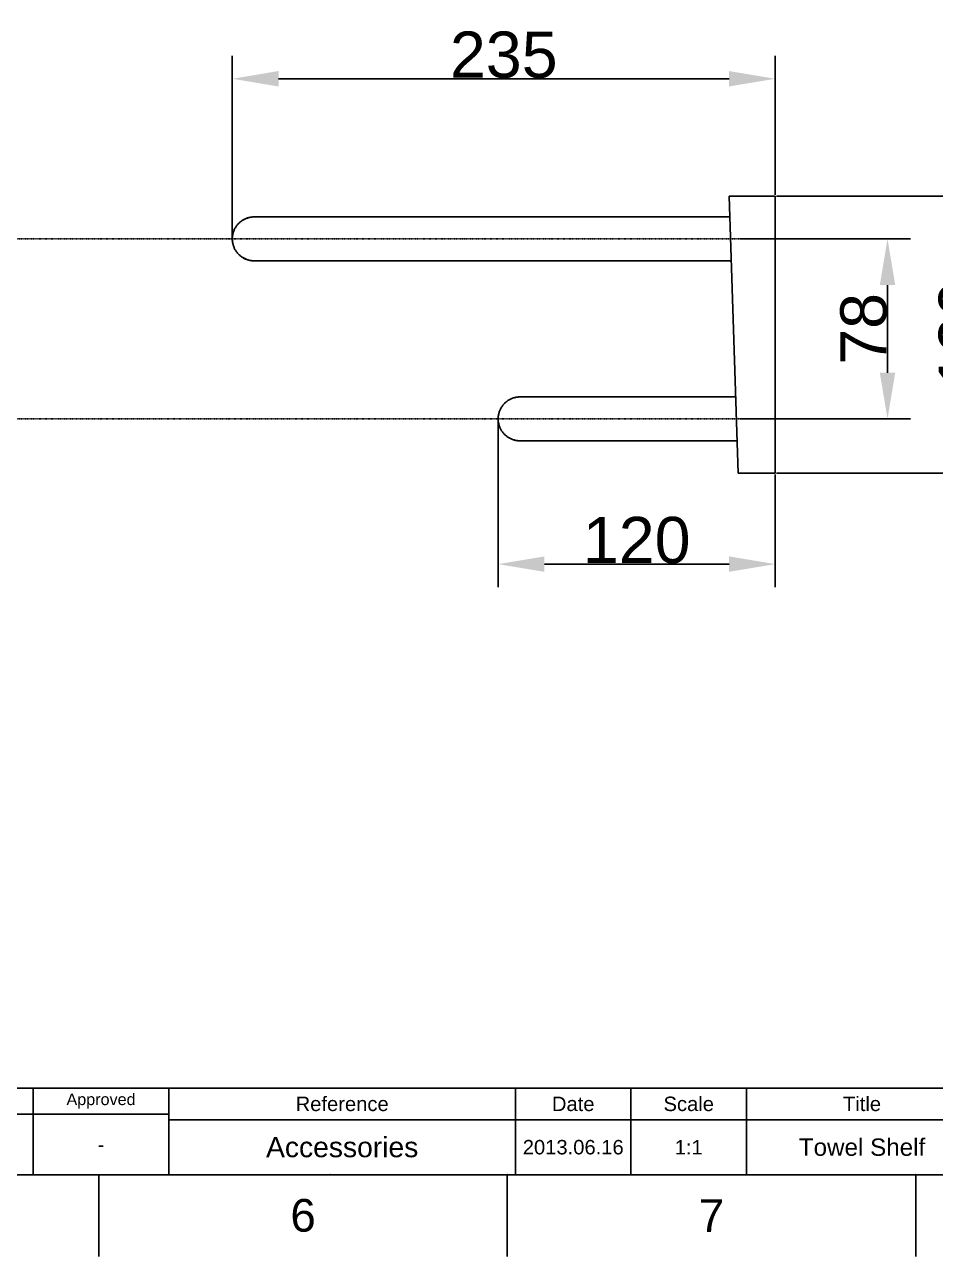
# Model space of a CAD drawing. Header units: millimetres. Extents: x 580 to 2065, y -13 to 1037.
# Drawn here: x 1467 to 1861, y -13 to 520 of the extents above; entities that cross this region are included whole.
import ezdxf

# ---------------------------------------------------------------- set-up
doc = ezdxf.new("R2010")
doc.units = ezdxf.units.MM
doc.header["$LTSCALE"] = 0.1
doc.linetypes.add('CENTER', pattern=[0.6, 0.375, -0.075, 0.075, -0.075])
for name, color, linetype in [('______', 1, 'CENTER'), ('DEFAULT', 7, 'Continuous'), ('FORM', 7, 'Continuous'), ('INLINE', 3, 'Continuous'), ('OUTLINE', 2, 'Continuous'), ('TEXT', 2, 'Continuous')]:
    doc.layers.add(name, color=color, linetype=linetype)
doc.styles.add('ARIAL', font='arial_0.ttf')
doc.styles.get("Standard").update_dxf_attribs({"font": 'arial_0.ttf'})
doc.dimstyles.new('DIMENSION STYLE 01', dxfattribs={"dimtxt": 20, "dimasz": 20, "dimexe": 10, "dimexo": 0.5, "dimgap": 0.09, "dimtad": 1, "dimtoh": 1, "dimdec": 0, "dimzin": 0, "dimdsep": 46, "dimtxsty": 'ARIAL', "dimcen": 0.5, "dimadec": 1, "dimazin": 0, "dimtfac": 1, "dimtdec": 4, "dimtofl": 0, "dimtmove": 0, "dimatfit": 3, "dimfxl": 1, "dimtolj": 1, "dimtzin": 0, "dimarcsym": 0})

# ---------------------------------------------------------------- blocks, each defined once
blk = doc.blocks.new('*D61')
at = {"layer": 'DEFAULT', "color": 0, "lineweight": -2, "transparency": 16777216}
for p, q in [((1792.3, 445.74), (1892.94, 445.74)), ((1882.94, 425.74), (1882.94, 345.74)), ((1792.3, 325.74), (1892.94, 325.74))]:
    blk.add_line(p, q, dxfattribs=at)
at = {"layer": 'DEFAULT', "color": 0, "transparency": 16777216}
for points in [[(1879.61, 425.74), (1886.27, 425.74), (1882.94, 445.74)], [(1879.61, 345.74), (1886.27, 345.74), (1882.94, 325.74)]]:
    blk.add_solid(points, dxfattribs=at)
at = {"layer": 'Defpoints', "color": 0, "transparency": 16777216}
for p in [(1791.8, 445.74), (1791.8, 325.74), (1882.94, 325.74)]:
    blk.add_point(p, dxfattribs=at)
at = {"layer": 'DEFAULT', "color": 0, "transparency": 16777216, "insert": (1872.64, 385.74), "char_height": 20, "attachment_point": 5, "rotation": 90, "style": 'ARIAL'}
blk.add_mtext('\\A1;120', dxfattribs=at)
blk = doc.blocks.new('*D63')
at = {"layer": 'DEFAULT', "color": 0, "lineweight": -2, "transparency": 16777216}
for p, q in [((1556.79, 427.57), (1556.79, 506.55)), ((1791.8, 446.24), (1791.8, 506.55)), ((1771.8, 496.55), (1576.79, 496.55))]:
    blk.add_line(p, q, dxfattribs=at)
at = {"layer": 'DEFAULT', "color": 0, "transparency": 16777216}
for points in [[(1576.79, 499.89), (1576.79, 493.22), (1556.79, 496.55)], [(1771.8, 499.89), (1771.8, 493.22), (1791.8, 496.55)]]:
    blk.add_solid(points, dxfattribs=at)
at = {"layer": 'Defpoints', "color": 0, "transparency": 16777216}
for p in [(1556.79, 496.55), (1791.8, 445.74), (1556.79, 427.07)]:
    blk.add_point(p, dxfattribs=at)
at = {"layer": 'DEFAULT', "color": 0, "transparency": 16777216, "insert": (1674.29, 506.86), "char_height": 20, "attachment_point": 5, "style": 'ARIAL'}
blk.add_mtext('\\A1;235', dxfattribs=at)
blk = doc.blocks.new('*D58')
at = {"layer": 'DEFAULT', "color": 0, "lineweight": -2, "transparency": 16777216}
for p, q in [((1671.87, 348.32), (1671.87, 276.42)), ((1791.8, 325.24), (1791.8, 276.42)), ((1771.8, 286.42), (1691.87, 286.42))]:
    blk.add_line(p, q, dxfattribs=at)
at = {"layer": 'DEFAULT', "color": 0, "transparency": 16777216}
for points in [[(1691.87, 289.76), (1691.87, 283.09), (1671.87, 286.42)], [(1771.8, 289.76), (1771.8, 283.09), (1791.8, 286.42)]]:
    blk.add_solid(points, dxfattribs=at)
at = {"layer": 'Defpoints', "color": 0, "transparency": 16777216}
for p in [(1671.87, 348.82), (1791.8, 325.74), (1671.87, 286.42)]:
    blk.add_point(p, dxfattribs=at)
at = {"layer": 'DEFAULT', "color": 0, "transparency": 16777216, "insert": (1731.83, 296.73), "char_height": 20, "attachment_point": 5, "style": 'ARIAL'}
blk.add_mtext('\\A1;120', dxfattribs=at)
blk = doc.blocks.new('*D60')
at = {"layer": 'DEFAULT', "color": 0, "lineweight": -2, "transparency": 16777216}
for p, q in [((1777.01, 427.24), (1850.38, 427.24)), ((1840.38, 407.24), (1840.38, 369.31)), ((1777.01, 349.31), (1850.38, 349.31))]:
    blk.add_line(p, q, dxfattribs=at)
at = {"layer": 'DEFAULT', "color": 0, "transparency": 16777216}
for points in [[(1837.04, 407.24), (1843.71, 407.24), (1840.38, 427.24)], [(1837.04, 369.31), (1843.71, 369.31), (1840.38, 349.31)]]:
    blk.add_solid(points, dxfattribs=at)
at = {"layer": 'Defpoints', "color": 0, "transparency": 16777216}
for p in [(1776.51, 427.24), (1776.51, 349.31), (1840.38, 349.31)]:
    blk.add_point(p, dxfattribs=at)
at = {"layer": 'DEFAULT', "color": 0, "transparency": 16777216, "insert": (1830.08, 388.27), "char_height": 20, "attachment_point": 5, "rotation": 90, "style": 'ARIAL'}
blk.add_mtext('\\A1;78', dxfattribs=at)

msp = doc.modelspace()

# ---------------------------------------------------------------- linework, layer by layer
for p, q in [((615.21, 22.08), (2029.35, 22.08)), ((1499.05, 22.08), (1499.05, -13.27)), ((1675.82, 22.08), (1675.82, -13.27)), ((1852.58, 22.08), (1852.58, -13.27))]:
    msp.add_line(p, q)
for p in [(1599.05, 22.08), (1675.82, 22.08), (1852.58, 22.08)]:
    msp.add_point(p)
at = {"layer": '______'}
for p, q in [((847.21, 427.24), (1828.61, 427.24)), ((847.21, 349.31), (1828.61, 349.31))]:
    msp.add_line(p, q, dxfattribs=at)
at = {"layer": 'FORM'}
for p, q in [((1353.1, 59.58), (2029.35, 59.58)), ((1470.6, 22.08), (1470.6, 59.58)), ((1529.35, 22.08), (1529.35, 59.58)), ((1679.35, 22.08), (1679.35, 59.58)), ((1679.35, 22.08), (1679.35, 59.58)), ((1679.35, 22.08), (1679.35, 59.58)), ((1729.35, 22.08), (1729.35, 59.58)), ((1779.35, 22.08), (1779.35, 59.58)), ((1529.35, 48.33), (1353.1, 48.33)), ((1529.35, 45.83), (1879.35, 45.83))]:
    msp.add_line(p, q, dxfattribs=at)
at = {"layer": 'INLINE'}
for p, q in [((1791.8, 445.74), (1771.8, 445.74)), ((1771.8, 445.74), (1775.8, 325.74)), ((1791.8, 325.74), (1791.8, 445.74)), ((1775.8, 325.74), (1791.8, 325.74))]:
    msp.add_line(p, q, dxfattribs=at)
at = {"layer": 'OUTLINE'}
for p, q in [((1558.12, 432.08), (1557.96, 431.8)), ((1558.29, 432.36), (1558.12, 432.08)), ((1558.47, 432.63), (1558.29, 432.36)), ((1558.66, 432.9), (1558.47, 432.63)), ((1558.86, 433.16), (1558.66, 432.9)), ((1559.07, 433.41), (1558.86, 433.16)), ((1559.29, 433.66), (1559.07, 433.41)), ((1559.52, 433.9), (1559.29, 433.66)), ((1559.75, 434.13), (1559.52, 433.9)), ((1559.99, 434.35), (1559.75, 434.13)), ((1560.24, 434.56), (1559.99, 434.35)), ((1560.5, 434.77), (1560.24, 434.56)), ((1560.76, 434.96), (1560.5, 434.77)), ((1561.03, 435.15), (1560.76, 434.96)), ((1561.31, 435.32), (1561.03, 435.15)), ((1561.59, 435.49), (1561.31, 435.32)), ((1561.47, 435.42), (1561.73, 435.57)), ((1561.88, 435.65), (1561.59, 435.49)), ((1561.73, 435.57), (1561.98, 435.7)), ((1562.17, 435.8), (1561.88, 435.65)), ((1561.98, 435.7), (1562.25, 435.83)), ((1562.47, 435.93), (1562.17, 435.8)), ((1562.25, 435.83), (1562.51, 435.95)), ((1562.77, 436.06), (1562.47, 435.93)), ((1562.51, 435.95), (1562.78, 436.06)), ((1563.08, 436.18), (1562.77, 436.06)), ((1562.78, 436.06), (1563.06, 436.17)), ((1563.06, 436.17), (1563.34, 436.26)), ((1563.39, 436.28), (1563.08, 436.18)), ((1563.34, 436.26), (1563.61, 436.35)), ((1563.35, 436.27), (1563.36, 436.27)), ((1563.7, 436.38), (1563.39, 436.28)), ((1563.5, 436.32), (1563.5, 436.32)), ((1563.61, 436.35), (1563.51, 436.32)), ((1563.61, 436.35), (1563.51, 436.32)), ((1563.51, 436.32), (1563.51, 436.32)), ((1563.54, 436.33), (1563.61, 436.35)), ((1563.65, 436.36), (1563.58, 436.34)), ((1563.63, 436.36), (1563.65, 436.36)), ((1564.02, 436.46), (1563.7, 436.38)), ((1563.79, 436.4), (1563.71, 436.38)), ((1563.8, 436.4), (1563.8, 436.4)), ((1563.93, 436.44), (1563.84, 436.41)), ((1563.93, 436.44), (1563.94, 436.44)), ((1563.94, 436.44), (1563.94, 436.44)), ((1564.08, 436.48), (1564.01, 436.46)), ((1564.34, 436.53), (1564.02, 436.46)), ((1564.66, 436.6), (1564.34, 436.53)), ((1564.98, 436.65), (1564.66, 436.6)), ((1565.31, 436.69), (1564.98, 436.65)), ((1565.64, 436.71), (1565.31, 436.69)), ((1565.96, 436.73), (1565.64, 436.71)), ((1566.29, 436.74), (1565.96, 436.73)), ((1772.09, 436.74), (1566.29, 436.74)), ((1556.8, 427.73), (1556.79, 427.4)), ((1556.79, 427.4), (1556.79, 427.07)), ((1556.79, 427.07), (1556.8, 426.75)), ((1556.83, 428.06), (1556.8, 427.73)), ((1556.8, 426.75), (1556.83, 426.42)), ((1556.86, 428.38), (1556.83, 428.06)), ((1556.91, 428.71), (1556.86, 428.38)), ((1556.96, 429.03), (1556.91, 428.71)), ((1557.03, 429.35), (1556.96, 429.03)), ((1557.11, 429.67), (1557.03, 429.35)), ((1557.2, 429.99), (1557.11, 429.67)), ((1557.3, 430.3), (1557.2, 429.99)), ((1557.41, 430.61), (1557.3, 430.3)), ((1557.53, 430.91), (1557.41, 430.61)), ((1557.66, 431.21), (1557.53, 430.91)), ((1557.81, 431.51), (1557.66, 431.21)), ((1557.96, 431.8), (1557.81, 431.51)), ((1556.83, 426.42), (1556.86, 426.09)), ((1556.86, 426.09), (1556.91, 425.77)), ((1556.91, 425.77), (1556.96, 425.44)), ((1556.96, 425.44), (1557.03, 425.12)), ((1557.03, 425.12), (1557.11, 424.8)), ((1557.11, 424.8), (1557.2, 424.49)), ((1557.2, 424.49), (1557.3, 424.18)), ((1557.3, 424.18), (1557.41, 423.87)), ((1557.41, 423.87), (1557.53, 423.56)), ((1557.53, 423.56), (1557.66, 423.26)), ((1557.66, 423.26), (1557.81, 422.97)), ((1557.81, 422.97), (1557.96, 422.68)), ((1557.96, 422.68), (1558.12, 422.39)), ((1558.12, 422.39), (1558.29, 422.11)), ((1558.29, 422.11), (1558.47, 421.84)), ((1558.47, 421.84), (1558.66, 421.57)), ((1558.66, 421.57), (1558.87, 421.31)), ((1558.87, 421.31), (1559.07, 421.06)), ((1559.07, 421.06), (1559.29, 420.82)), ((1559.29, 420.82), (1559.52, 420.58)), ((1559.52, 420.58), (1559.75, 420.35)), ((1559.75, 420.35), (1559.99, 420.13)), ((1559.99, 420.13), (1560.24, 419.91)), ((1560.24, 419.91), (1560.5, 419.71)), ((1560.5, 419.71), (1560.76, 419.51)), ((1560.76, 419.51), (1561.03, 419.33)), ((1561.03, 419.33), (1561.31, 419.15)), ((1561.31, 419.15), (1561.59, 418.98)), ((1561.71, 418.92), (1561.45, 419.07)), ((1561.59, 418.98), (1561.88, 418.83)), ((1561.97, 418.78), (1561.71, 418.92)), ((1561.88, 418.83), (1562.17, 418.68)), ((1562.24, 418.65), (1561.97, 418.78)), ((1562.17, 418.68), (1562.47, 418.54)), ((1562.52, 418.52), (1562.24, 418.65)), ((1562.47, 418.54), (1562.77, 418.41)), ((1562.79, 418.41), (1562.52, 418.52)), ((1562.77, 418.41), (1563.08, 418.3)), ((1563.07, 418.3), (1562.79, 418.41)), ((1563.35, 418.2), (1563.07, 418.3)), ((1563.08, 418.3), (1563.39, 418.19)), ((1563.64, 418.12), (1563.35, 418.2)), ((1563.39, 418.19), (1563.7, 418.1)), ((1563.5, 418.16), (1563.49, 418.16)), ((1563.64, 418.12), (1563.5, 418.16)), ((1563.63, 418.12), (1563.51, 418.15)), ((1563.54, 418.15), (1563.63, 418.12)), ((1563.55, 418.14), (1563.63, 418.12)), ((1563.7, 418.1), (1564.02, 418.01)), ((1563.78, 418.08), (1563.79, 418.07)), ((1563.93, 418.04), (1563.93, 418.04)), ((1564.02, 418.01), (1564.34, 417.94)), ((1564.34, 417.94), (1564.66, 417.88)), ((1564.66, 417.88), (1564.99, 417.83)), ((1564.99, 417.83), (1565.31, 417.79)), ((1565.31, 417.79), (1565.64, 417.76)), ((1565.64, 417.76), (1565.97, 417.74)), ((1565.97, 417.74), (1566.29, 417.74)), ((1566.29, 417.74), (1772.72, 417.74)), ((1566.43, 417.74), (1566.44, 417.74)), ((1676.37, 357.4), (1676.09, 357.22)), ((1676.65, 357.56), (1676.37, 357.4)), ((1676.94, 357.72), (1676.65, 357.56)), ((1677.23, 357.87), (1676.94, 357.72)), ((1677.53, 358.01), (1677.23, 357.87)), ((1677.83, 358.13), (1677.53, 358.01)), ((1678.14, 358.25), (1677.83, 358.13)), ((1678.45, 358.35), (1678.14, 358.25)), ((1678.76, 358.45), (1678.45, 358.35)), ((1678.55, 358.38), (1678.71, 358.43)), ((1678.57, 358.39), (1678.56, 358.39)), ((1678.68, 358.42), (1678.57, 358.39)), ((1678.58, 358.39), (1678.57, 358.39)), ((1678.69, 358.43), (1678.68, 358.42)), ((1678.71, 358.43), (1678.72, 358.44)), ((1679.08, 358.53), (1678.76, 358.45)), ((1678.88, 358.48), (1678.86, 358.47)), ((1679, 358.51), (1678.89, 358.48)), ((1678.99, 358.51), (1679, 358.51)), ((1679.02, 358.52), (1679, 358.51)), ((1679.14, 358.55), (1679.07, 358.53)), ((1679.4, 358.61), (1679.08, 358.53)), ((1679.72, 358.67), (1679.4, 358.61)), ((1680.05, 358.72), (1679.72, 358.67)), ((1680.37, 358.76), (1680.05, 358.72)), ((1680.7, 358.79), (1680.37, 358.76)), ((1681.03, 358.8), (1680.7, 358.79)), ((1681.36, 358.81), (1681.03, 358.8)), ((1774.67, 358.81), (1681.36, 358.81)), ((1681.5, 358.81), (1681.42, 358.81)), ((1681.49, 358.81), (1681.48, 358.81)), ((1672.26, 352.06), (1672.17, 351.74)), ((1672.36, 352.37), (1672.26, 352.06)), ((1672.47, 352.68), (1672.36, 352.37)), ((1672.59, 352.98), (1672.47, 352.68)), ((1672.73, 353.28), (1672.59, 352.98)), ((1672.87, 353.58), (1672.73, 353.28)), ((1673.02, 353.87), (1672.87, 353.58)), ((1673.18, 354.15), (1673.02, 353.87)), ((1673.35, 354.43), (1673.18, 354.15)), ((1673.54, 354.71), (1673.35, 354.43)), ((1673.73, 354.97), (1673.54, 354.71)), ((1673.93, 355.23), (1673.73, 354.97)), ((1674.14, 355.48), (1673.93, 355.23)), ((1674.35, 355.73), (1674.14, 355.48)), ((1674.58, 355.97), (1674.35, 355.73)), ((1674.81, 356.2), (1674.58, 355.97)), ((1675.05, 356.42), (1674.81, 356.2)), ((1675.3, 356.63), (1675.05, 356.42)), ((1675.56, 356.84), (1675.3, 356.63)), ((1675.82, 357.03), (1675.56, 356.84)), ((1676.09, 357.22), (1675.82, 357.03)), ((1671.87, 349.8), (1671.86, 349.47)), ((1671.86, 349.47), (1671.86, 349.14)), ((1671.86, 349.14), (1671.87, 348.82)), ((1671.89, 350.13), (1671.87, 349.8)), ((1671.87, 348.82), (1671.89, 348.49)), ((1671.92, 350.45), (1671.89, 350.13)), ((1671.89, 348.49), (1671.92, 348.16)), ((1671.97, 350.78), (1671.92, 350.45)), ((1671.92, 348.16), (1671.97, 347.84)), ((1672.02, 351.1), (1671.97, 350.78)), ((1671.97, 347.84), (1672.03, 347.52)), ((1672.09, 351.42), (1672.02, 351.1)), ((1672.03, 347.52), (1672.09, 347.19)), ((1672.17, 351.74), (1672.09, 351.42)), ((1672.09, 347.19), (1672.17, 346.88)), ((1672.17, 346.88), (1672.26, 346.56)), ((1672.26, 346.56), (1672.36, 346.25)), ((1672.36, 346.25), (1672.47, 345.94)), ((1672.47, 345.94), (1672.59, 345.63)), ((1672.59, 345.63), (1672.73, 345.33)), ((1672.73, 345.33), (1672.87, 345.04)), ((1672.87, 345.04), (1673.02, 344.75)), ((1673.02, 344.75), (1673.18, 344.46)), ((1673.18, 344.46), (1673.35, 344.18)), ((1673.35, 344.18), (1673.54, 343.91)), ((1673.54, 343.91), (1673.73, 343.64)), ((1673.73, 343.64), (1673.93, 343.38)), ((1673.93, 343.38), (1674.14, 343.13)), ((1674.14, 343.13), (1674.35, 342.89)), ((1674.35, 342.89), (1674.58, 342.65)), ((1674.58, 342.65), (1674.81, 342.42)), ((1674.81, 342.42), (1675.06, 342.2)), ((1675.06, 342.2), (1675.3, 341.98)), ((1675.3, 341.98), (1675.56, 341.78)), ((1675.56, 341.78), (1675.82, 341.58)), ((1675.82, 341.58), (1676.09, 341.4)), ((1676.09, 341.4), (1676.37, 341.22)), ((1676.37, 341.22), (1676.65, 341.05)), ((1676.65, 341.05), (1676.94, 340.9)), ((1676.94, 340.9), (1677.23, 340.75)), ((1677.23, 340.75), (1677.53, 340.61)), ((1677.53, 340.61), (1677.83, 340.48)), ((1677.83, 340.48), (1678.14, 340.37)), ((1678.14, 340.37), (1678.45, 340.26)), ((1678.45, 340.26), (1678.76, 340.17)), ((1678.7, 340.19), (1678.56, 340.23)), ((1678.56, 340.23), (1678.7, 340.19)), ((1678.7, 340.19), (1678.64, 340.21)), ((1678.74, 340.18), (1678.7, 340.19)), ((1678.75, 340.17), (1678.84, 340.15)), ((1678.76, 340.17), (1679.08, 340.08)), ((1678.84, 340.15), (1678.88, 340.14)), ((1678.9, 340.13), (1678.99, 340.11)), ((1678.99, 340.11), (1679.02, 340.1)), ((1679.13, 340.07), (1678.99, 340.11)), ((1679.08, 340.08), (1679.4, 340.01)), ((1679.4, 340.01), (1679.72, 339.95)), ((1679.72, 339.95), (1680.05, 339.9)), ((1680.05, 339.9), (1680.37, 339.86)), ((1680.37, 339.86), (1680.7, 339.83)), ((1680.7, 339.83), (1681.03, 339.81)), ((1681.03, 339.81), (1681.36, 339.81)), ((1681.36, 339.81), (1775.3, 339.81)), ((1681.5, 339.81), (1681.47, 339.81)), ((1681.48, 339.81), (1681.5, 339.81))]:
    msp.add_line(p, q, dxfattribs=at)
at = {"layer": 'TEXT'}
msp.add_point((1470.6, 48.33), dxfattribs=at)

# ---------------------------------------------------------------- texts
at = {"char_height": 14.14, "attachment_point": 5}
for s, insert in [('6', (1587.43, 4.4)), ('7', (1764.2, 4.4))]:
    msp.add_mtext_dynamic_manual_height_columns(s, width=50, gutter_width=12.5, heights=[0], dxfattribs=dict(at, insert=insert))
at = {"layer": 'TEXT', "attachment_point": 5}
for s, width, insert, char_height in [('Approved', 23.5, (1499.98, 53.96), 5), ('Reference', 60, (1604.35, 52.71), 6.25), ('Date', 20, (1704.35, 52.71), 6.25), ('Scale', 20, (1754.35, 52.71), 6.25), ('Title', 40, (1829.35, 52.71), 6.25), ('Accessories', 128.2482, (1604.35, 33.96), 8.75), ('Towel Shelf', 82.5205, (1829.35, 33.96), 7.5), ('-', 23.5, (1499.98, 35.21), 6.25), ('2013.06.16', 20, (1704.35, 33.96), 6.25), ('1:1', 20, (1754.35, 33.96), 6.25)]:
    msp.add_mtext_dynamic_manual_height_columns(s, width=width, gutter_width=12.5, heights=[0], dxfattribs=dict(at, insert=insert, char_height=char_height))

# ---------------------------------------------------------------- dimensions: what is measured, and where the dimension line sits
at = {"layer": 'DEFAULT'}
for base, p1, p2, picture, middle in [((1556.79, 496.55), (1791.8, 445.74), (1556.79, 427.07), '*D63', (1674.29, 506.86)), ((1671.87, 286.42), (1791.8, 325.74), (1671.87, 348.82), '*D58', (1731.83, 296.73))]:
    dim = msp.add_linear_dim(base=base, p1=p1, p2=p2, dimstyle='DIMENSION STYLE 01', dxfattribs=at)
    dim.commit()
    dim.dimension.update_dxf_attribs({"geometry": picture, "text_midpoint": middle})
for base, p1, p2, picture, middle in [((1882.94, 325.74), (1791.8, 445.74), (1791.8, 325.74), '*D61', (1872.64, 385.74)), ((1840.38, 349.31), (1776.51, 427.24), (1776.51, 349.31), '*D60', (1830.08, 388.27))]:
    dim = msp.add_linear_dim(base=base, p1=p1, p2=p2, angle=90, dimstyle='DIMENSION STYLE 01', dxfattribs=at)
    dim.commit()
    dim.dimension.update_dxf_attribs({"geometry": picture, "text_midpoint": middle})

doc.saveas('drawing.dxf')
